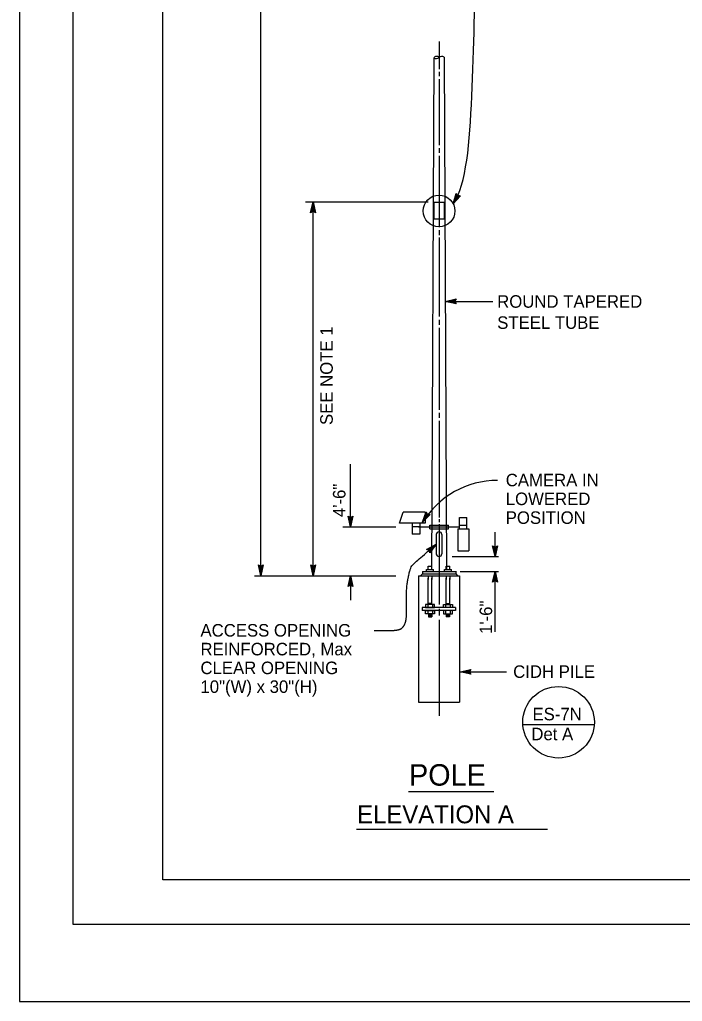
# Model space of a CAD drawing. Extents: x -894 to 866, y -472 to 714.
# Drawn here: x -894 to -523, y -472 to 76 of the extents above; entities that cross this region are included whole.
import ezdxf

# ---------------------------------------------------------------- set-up
doc = ezdxf.new("R2010")
doc.units = 0
for name, color, linetype in [('56 Stage 3 Anno', 7, 'Continuous'), ('57 Undefined', 7, 'Continuous'), ('60 Nongeo Data', 7, 'Continuous'), ('border_PLOTTING-ELEMENTS', 7, 'Continuous'), ('border_rw_22x34_Cut_Lines', 7, 'Continuous'), ('border_SHEET', 7, 'Continuous')]:
    doc.layers.add(name, color=color, linetype=linetype)

msp = doc.modelspace()

# ---------------------------------------------------------------- linework, layer by layer
at = {"layer": '56 Stage 3 Anno'}
for p, q in [((-759.17, -234.48), (-759.17, 82.53)), ((-659.52, 64.23), (-659.52, 48.76)), ((-659.52, 47.18), (-659.52, 44.8)), ((-659.52, 43.13), (-659.52, 6.21)), ((-659.52, 4.55), (-659.52, 2.01)), ((-659.52, 0.34), (-659.52, -39.55)), ((-734.14, -25.53), (-665.52, -25.53)), ((-731.31, -31.53), (-729.97, -25.53)), ((-730.96, -31.31), (-729.97, -26.91)), ((-729.97, -234.48), (-729.97, -25.53)), ((-729.97, -25.53), (-729.97, -25.53)), ((-729.97, -25.53), (-728.64, -31.53)), ((-729.97, -26.92), (-729, -31.3)), ((-729.97, -30.73), (-731.31, -31.53)), ((-731.31, -31.53), (-731.31, -31.53)), ((-730.6, -31.08), (-729.97, -28.29)), ((-730.25, -30.9), (-729.98, -29.68)), ((-729.98, -29.68), (-729.71, -30.88)), ((-729.97, -28.29), (-729.35, -31.12)), ((-728.64, -31.53), (-729.97, -30.73)), ((-728.64, -31.53), (-728.64, -31.53)), ((-659.52, -41.22), (-659.52, -44.07)), ((-659.52, -45.42), (-659.52, -89.48)), ((-656.03, -81.08), (-650.03, -79.75)), ((-656.03, -81.08), (-629.53, -81.08)), ((-650.03, -82.42), (-656.03, -81.08)), ((-656.03, -81.08), (-656.03, -81.08)), ((-650.24, -82.07), (-654.65, -81.08)), ((-654.64, -81.08), (-650.26, -80.11)), ((-653.26, -81.09), (-650.44, -80.46)), ((-650.48, -81.71), (-653.26, -81.09)), ((-651.88, -81.09), (-650.67, -80.82)), ((-650.65, -81.36), (-651.88, -81.09)), ((-650.03, -79.75), (-650.83, -81.08)), ((-650.83, -81.08), (-650.03, -82.42)), ((-650.03, -79.75), (-650.03, -79.75)), ((-650.03, -82.42), (-650.03, -82.42)), ((-659.52, -91.46), (-659.52, -94.24)), ((-659.52, -95.82), (-659.52, -141.82)), ((-659.52, -143.49), (-659.52, -146.19)), ((-659.52, -147.93), (-659.52, -201.88)), ((-709.08, -207.18), (-709.08, -172.03)), ((-709.08, -207.18), (-710.41, -201.18)), ((-710.41, -201.18), (-710.41, -201.18)), ((-710.41, -201.18), (-709.08, -201.98)), ((-709.08, -205.78), (-710.05, -201.41)), ((-709.07, -204.41), (-709.7, -201.59)), ((-709.07, -203.03), (-709.34, -201.82)), ((-709.08, -201.98), (-707.74, -201.18)), ((-707.74, -201.18), (-709.08, -207.18)), ((-708.09, -201.39), (-709.08, -205.8)), ((-708.45, -201.63), (-709.07, -204.41)), ((-708.8, -201.8), (-709.07, -203.03)), ((-707.74, -201.18), (-707.74, -201.18)), ((-668.77, -204.63), (-666.77, -198.82)), ((-664.49, -200.21), (-668.77, -204.63)), ((-664.91, -200.21), (-668.05, -203.45)), ((-668.04, -203.44), (-666.58, -199.2)), ((-667.32, -202.27), (-666.38, -199.54)), ((-665.34, -200.22), (-667.32, -202.27)), ((-666.77, -198.82), (-666.77, -198.82)), ((-666.77, -198.82), (-666.05, -200.19)), ((-666.6, -201.1), (-666.2, -199.92)), ((-665.72, -200.19), (-666.6, -201.1)), ((-666.05, -200.19), (-664.49, -200.21)), ((-664.49, -200.21), (-664.49, -200.21)), ((-659.52, -202.84), (-659.52, -204.62)), ((-713.23, -207.18), (-683.6, -207.18)), ((-709.08, -207.18), (-709.08, -207.18)), ((-668.77, -204.63), (-668.77, -204.63)), ((-659.52, -205.73), (-659.52, -250.6)), ((-628.21, -223.75), (-628.21, -210.13)), ((-666.48, -219.74), (-661.05, -216.86)), ((-666.08, -219.87), (-662.1, -217.75)), ((-665.67, -219.99), (-663.15, -218.65)), ((-663.15, -218.65), (-664.89, -220.97)), ((-662.11, -217.76), (-664.8, -221.35)), ((-661.05, -216.86), (-664.74, -221.77)), ((-661.05, -216.86), (-661.05, -216.86)), ((-628.21, -223.75), (-629.54, -217.75)), ((-629.54, -217.75), (-629.54, -217.75)), ((-629.54, -217.75), (-628.21, -218.55)), ((-628.21, -222.36), (-629.18, -217.99)), ((-628.21, -220.99), (-628.84, -218.17)), ((-628.21, -219.61), (-628.48, -218.4)), ((-628.21, -218.55), (-626.87, -217.75)), ((-626.87, -217.75), (-628.21, -223.75)), ((-627.23, -217.97), (-628.21, -222.37)), ((-627.59, -218.2), (-628.21, -220.99)), ((-627.93, -218.38), (-628.21, -219.61)), ((-626.87, -217.75), (-626.87, -217.75)), ((-665, -220.24), (-666.48, -219.74)), ((-666.48, -219.74), (-666.48, -219.74)), ((-665.31, -220.14), (-664.2, -219.55)), ((-664.74, -221.77), (-665, -220.24)), ((-664.2, -219.55), (-664.94, -220.54)), ((-664.74, -221.77), (-664.74, -221.77)), ((-652.17, -223.75), (-626.19, -223.75)), ((-628.21, -223.75), (-628.21, -223.75)), ((-759.17, -234.48), (-760.5, -228.48)), ((-760.5, -228.48), (-760.5, -228.48)), ((-760.5, -228.48), (-759.17, -229.28)), ((-759.17, -233.09), (-760.14, -228.71)), ((-759.16, -231.72), (-759.79, -228.89)), ((-759.16, -230.34), (-759.43, -229.13)), ((-759.17, -229.28), (-757.83, -228.48)), ((-757.83, -228.48), (-759.17, -234.48)), ((-758.18, -228.7), (-759.17, -233.1)), ((-758.54, -228.93), (-759.16, -231.72)), ((-758.89, -229.11), (-759.16, -230.34)), ((-757.83, -228.48), (-757.83, -228.48)), ((-729.97, -234.48), (-731.3, -228.48)), ((-731.3, -228.48), (-731.3, -228.48)), ((-731.3, -228.48), (-729.97, -229.28)), ((-729.98, -233.09), (-730.94, -228.71)), ((-729.97, -231.72), (-730.6, -228.89)), ((-729.97, -230.34), (-730.24, -229.13)), ((-729.97, -229.28), (-728.63, -228.48)), ((-728.63, -228.48), (-729.97, -234.48)), ((-728.99, -228.7), (-729.97, -233.1)), ((-729.35, -228.93), (-729.97, -231.72)), ((-729.69, -229.11), (-729.97, -230.34)), ((-728.63, -228.48), (-728.63, -228.48)), ((-762.74, -234.48), (-683.67, -234.48)), ((-759.17, -234.48), (-759.17, -234.48)), ((-729.97, -234.48), (-729.97, -234.48)), ((-710.42, -240.48), (-709.08, -234.48)), ((-710.06, -240.26), (-709.08, -235.86)), ((-709.08, -234.48), (-709.08, -234.48)), ((-709.08, -234.48), (-707.75, -240.48)), ((-709.08, -234.48), (-709.08, -248.09)), ((-709.07, -235.87), (-708.11, -240.25)), ((-647.64, -232.04), (-626.23, -232.04)), ((-629.55, -238.04), (-628.21, -232.04)), ((-629.2, -237.82), (-628.21, -233.42)), ((-628.84, -237.59), (-628.21, -234.8)), ((-628.21, -265.8), (-628.21, -232.04)), ((-628.21, -232.04), (-628.21, -232.04)), ((-628.21, -232.04), (-626.88, -238.04)), ((-628.21, -233.43), (-627.24, -237.81)), ((-628.21, -234.8), (-627.59, -237.63)), ((-709.08, -239.68), (-710.42, -240.48)), ((-710.42, -240.48), (-710.42, -240.48)), ((-709.7, -240.03), (-709.08, -237.24)), ((-709.35, -239.85), (-709.08, -238.62)), ((-709.08, -237.24), (-708.45, -240.07)), ((-709.08, -238.62), (-708.81, -239.83)), ((-707.75, -240.48), (-709.08, -239.68)), ((-707.75, -240.48), (-707.75, -240.48)), ((-628.21, -237.24), (-629.55, -238.04)), ((-629.55, -238.04), (-629.55, -238.04)), ((-628.49, -237.41), (-628.21, -236.19)), ((-628.21, -236.19), (-627.95, -237.39)), ((-626.88, -238.04), (-628.21, -237.24)), ((-626.88, -238.04), (-626.88, -238.04)), ((-659.52, -253.06), (-659.52, -256.78)), ((-659.52, -259.08), (-659.52, -312.83)), ((-695.86, -265.12), (-689.47, -265.12)), ((-647.72, -288.16), (-641.72, -286.83)), ((-647.72, -288.16), (-621.74, -288.16)), ((-641.72, -289.5), (-647.72, -288.16)), ((-647.72, -288.16), (-647.72, -288.16)), ((-641.94, -289.14), (-646.34, -288.16)), ((-646.33, -288.15), (-641.96, -287.18)), ((-644.96, -288.16), (-642.13, -287.53)), ((-642.17, -288.78), (-644.96, -288.16)), ((-643.58, -288.16), (-642.37, -287.89)), ((-642.35, -288.43), (-643.58, -288.16)), ((-641.72, -286.83), (-642.52, -288.16)), ((-642.52, -288.16), (-641.72, -289.5)), ((-641.72, -286.83), (-641.72, -286.83)), ((-641.72, -289.5), (-641.72, -289.5))]:
    msp.add_line(p, q, dxfattribs=at)
msp.add_lwpolyline([(-647.61, -22.02), (-651.54, -26.62), (-649.93, -20.79), (-649.72, -21.14), (-650.9, -25.4), (-648.01, -22.04), (-648.42, -22.06), (-650.26, -24.22), (-649.51, -21.48), (-649.3, -21.83), (-649.63, -23.01), (-648.82, -22.08), (-649.14, -22.1), (-649.93, -20.79), (-649.14, -22.1)], close=True, dxfattribs=at)
msp.add_arc((-627.01, -230.19), 48.96, 89.7656, 148.5337, dxfattribs=at)
for points, degree in [([(-651.54, -26.62), (-644.13, -15.29), (-640.66, 29.77), (-638.58, 120.59), (-644.14, 144.87), (-639.97, 164.3), (-637.2, 169.86), (-629.08, 173.99)], 3), ([(-689.47, -265.12), (-683.7, -265.2), (-679.8, -263.9), (-677.85, -259.78), (-677.63, -253.81), (-677.63, -248.5), (-677.74, -240.37), (-675.58, -229.86), (-673.3, -227.36), (-661.05, -216.86)], 2)]:
    msp.add_open_spline(points, degree=degree, dxfattribs=at)
at = {"layer": '57 Undefined'}
for p, q in [((-612.66, -317.58), (-572.72, -317.58)), ((-676.57, -355.19), (-628.88, -355.19)), ((-705.65, -376.23), (-598.96, -376.23))]:
    msp.add_line(p, q, dxfattribs=at)
msp.add_circle((-592.69, -316.42), 20, dxfattribs=at)
at = {"layer": '60 Nongeo Data'}
for p, q in [((-656.62, 55.42), (-655.38, -231.06)), ((-662.43, 54.88), (-663.69, -231.06)), ((-662.37, -25.55), (-656.6, -25.55)), ((-662.37, -25.55), (-662.37, -34.88)), ((-656.6, -25.55), (-656.6, -34.88)), ((-662.37, -34.88), (-656.6, -34.88)), ((-681.72, -205.1), (-679.65, -198.87)), ((-667.19, -198.87), (-679.65, -198.87)), ((-667.19, -198.87), (-667.19, -205.1)), ((-648.05, -208.18), (-648.05, -201.97)), ((-648.05, -201.97), (-643.9, -201.97)), ((-643.9, -208.18), (-643.9, -201.97)), ((-667.19, -205.1), (-681.72, -205.1)), ((-674.46, -205.12), (-674.46, -211.33)), ((-670.31, -207.18), (-674.46, -207.18)), ((-670.99, -207.16), (-648.05, -207.16)), ((-670.31, -205.12), (-670.31, -211.33)), ((-664.66, -206.13), (-654.28, -206.13)), ((-664.66, -208.2), (-664.66, -206.13)), ((-664.66, -208.2), (-654.28, -208.2)), ((-654.28, -208.2), (-654.28, -206.13)), ((-649.09, -208.2), (-649.1, -220.66)), ((-649.09, -208.2), (-642.86, -208.2)), ((-648.05, -206.13), (-643.9, -206.13)), ((-642.86, -208.2), (-642.87, -220.66)), ((-670.31, -211.33), (-674.46, -211.33)), ((-661.05, -211.45), (-661.05, -222.26)), ((-659.55, -209.95), (-659.48, -209.95)), ((-657.98, -211.45), (-657.98, -222.26)), ((-659.55, -223.76), (-659.48, -223.76)), ((-649.1, -220.66), (-642.87, -220.66)), ((-665.54, -229.06), (-663.54, -229.06)), ((-665.54, -231.06), (-665.54, -229.06)), ((-663.54, -231.06), (-663.54, -229.06)), ((-655.54, -229.06), (-653.54, -229.06)), ((-655.54, -231.06), (-655.54, -229.06)), ((-653.54, -231.06), (-653.54, -229.06)), ((-670.93, -234.56), (-648.1, -234.56)), ((-670.93, -234.56), (-670.93, -305.12)), ((-668.86, -233.52), (-669.89, -234.56)), ((-668.86, -232.05), (-668.86, -233.52)), ((-668.86, -232.06), (-650.17, -232.06)), ((-668.86, -233.52), (-650.17, -233.52)), ((-666.54, -232.06), (-666.54, -231.06)), ((-666.54, -231.06), (-662.54, -231.06)), ((-666.54, -234.56), (-662.54, -234.56)), ((-665.54, -234.56), (-665.54, -236.56)), ((-665.54, -250.54), (-665.54, -235.81)), ((-663.54, -234.56), (-663.54, -236.56)), ((-663.54, -250.53), (-663.54, -235.81)), ((-662.54, -232.06), (-662.54, -231.06)), ((-656.54, -232.06), (-656.54, -231.06)), ((-656.54, -231.06), (-652.54, -231.06)), ((-656.54, -234.56), (-652.54, -234.56)), ((-655.54, -234.56), (-655.54, -236.56)), ((-655.54, -250.53), (-655.54, -235.81)), ((-653.54, -234.56), (-653.54, -236.56)), ((-653.54, -250.53), (-653.54, -235.81)), ((-652.54, -232.06), (-652.54, -231.06)), ((-650.17, -232.02), (-650.17, -233.52)), ((-650.17, -233.52), (-649.13, -234.56)), ((-648.1, -234.56), (-648.1, -305.12)), ((-650.33, -252.34), (-668.97, -252.34)), ((-668.97, -252.34), (-668.97, -253.89)), ((-665.77, -250.54), (-665.77, -252.24)), ((-663.61, -250.31), (-665.55, -250.31)), ((-663.61, -250.1), (-665.52, -250.1)), ((-663.25, -250.54), (-663.25, -252.24)), ((-655.84, -250.54), (-655.84, -252.24)), ((-655.48, -250.1), (-653.57, -250.1)), ((-655.48, -250.31), (-653.54, -250.31)), ((-653.32, -250.54), (-653.32, -252.24)), ((-650.33, -252.34), (-650.33, -253.89)), ((-650.33, -253.89), (-668.97, -253.89)), ((-665.77, -254), (-665.77, -255.7)), ((-665.44, -255.7), (-665.44, -257.5)), ((-665.44, -257.5), (-663.55, -257.5)), ((-663.61, -256), (-665.34, -256)), ((-663.61, -256.21), (-665.34, -256.21)), ((-663.61, -256.45), (-665.34, -256.45)), ((-663.61, -256.69), (-665.34, -256.69)), ((-663.61, -256.93), (-665.34, -256.93)), ((-663.61, -257.15), (-665.34, -257.15)), ((-663.61, -257.33), (-665.34, -257.33)), ((-663.55, -255.7), (-663.55, -257.5)), ((-663.25, -254), (-663.25, -255.7)), ((-655.84, -254), (-655.84, -255.7)), ((-655.53, -255.7), (-655.53, -257.5)), ((-653.65, -257.5), (-655.53, -257.5)), ((-655.48, -256), (-653.75, -256)), ((-655.48, -256.21), (-653.75, -256.21)), ((-655.48, -256.45), (-653.75, -256.45)), ((-655.48, -256.69), (-653.75, -256.69)), ((-655.48, -256.93), (-653.75, -256.93)), ((-655.48, -257.15), (-653.75, -257.15)), ((-655.48, -257.33), (-653.75, -257.33)), ((-653.65, -255.7), (-653.65, -257.5)), ((-653.32, -254), (-653.32, -255.7)), ((-670.93, -305.12), (-648.1, -305.12))]:
    msp.add_line(p, q, dxfattribs=at)
for points in [[(-662.01, -250.53), (-667.02, -250.53), (-667.02, -252.24), (-662.01, -252.24)], [(-657.08, -250.53), (-652.07, -250.53), (-652.07, -252.24), (-657.08, -252.24)], [(-662.01, -255.7), (-667.02, -255.7), (-667.02, -253.99), (-662.01, -253.99)], [(-657.08, -255.7), (-652.07, -255.7), (-652.07, -253.99), (-657.08, -253.99)]]:
    msp.add_lwpolyline(points, close=True, dxfattribs=at)
msp.add_circle((-659.49, -30.52), 8.85, dxfattribs=at)
for centre, radius, start, end in [((-660.88, 54.17), 1.71, 37.4601, 155.4182), ((-661.4, 58.61), 3.87, 254.4831, 298.8117), ((-657.93, 53.37), 2.43, 57.3331, 131.0871), ((-659.55, -211.45), 1.5, 90, 180), ((-659.48, -211.45), 1.5, 0, 90), ((-659.55, -222.26), 1.5, 180, 270), ((-659.48, -222.26), 1.5, 270, 0)]:
    msp.add_arc(centre, radius, start, end, dxfattribs=at)
at = {"layer": 'border_PLOTTING-ELEMENTS'}
for points in [[(-894.04, -472.45), (865.96, -472.45), (865.96, 713.55), (-894.04, 713.55)], [(-864.04, 670.55), (835.96, 670.55), (835.96, -429.45), (-864.04, -429.45)]]:
    msp.add_lwpolyline(points, close=True, dxfattribs=at)
at = {"layer": 'border_rw_22x34_Cut_Lines'}
msp.add_lwpolyline([(-864.04, 670.55), (835.96, 670.55), (835.96, -429.45), (-864.04, -429.45)], close=True, dxfattribs=at)
at = {"layer": 'border_SHEET'}
for p, q in [((-814.04, -404.45), (-814.04, 645.55)), ((810.96, -404.45), (-814.04, -404.45))]:
    msp.add_line(p, q, dxfattribs=at)

# ---------------------------------------------------------------- texts
at = {"layer": '57 Undefined'}
for s, height, p in [('ROUND TAPERED', 7, (-627.01, -84.66)), ('STEEL TUBE', 7, (-627.01, -96.47)), ('CAMERA IN', 7, (-622.22, -184.5)), ('LOWERED', 7, (-622.22, -195)), ('POSITION', 7, (-622.22, -205.5)), ('ACCESS OPENING', 7, (-792.93, -268.5)), ('REINFORCED, Max', 7, (-792.93, -279)), ('CLEAR OPENING', 7, (-792.93, -289.5)), ('CIDH PILE', 7, (-618.08, -291.59)), ('10"(W) x 30"(H)', 7, (-792.93, -300)), ('ES-7N', 7, (-607.27, -315.34)), ('Det A', 7, (-607.91, -326.47)), ('POLE', 12, (-676.27, -351.84)), ('ELEVATION A', 10, (-705.35, -372.89))]:
    msp.add_text(s, height=height, dxfattribs=at).set_placement(p)
for s, p in [('SEE NOTE 1', (-718.95, -150.24)), ('4\'-6"', (-711.86, -201.68)), ('1\'-6"', (-629.84, -267.04))]:
    msp.add_text(s, height=7, rotation=90, dxfattribs=at).set_placement(p)

doc.saveas('drawing.dxf')
